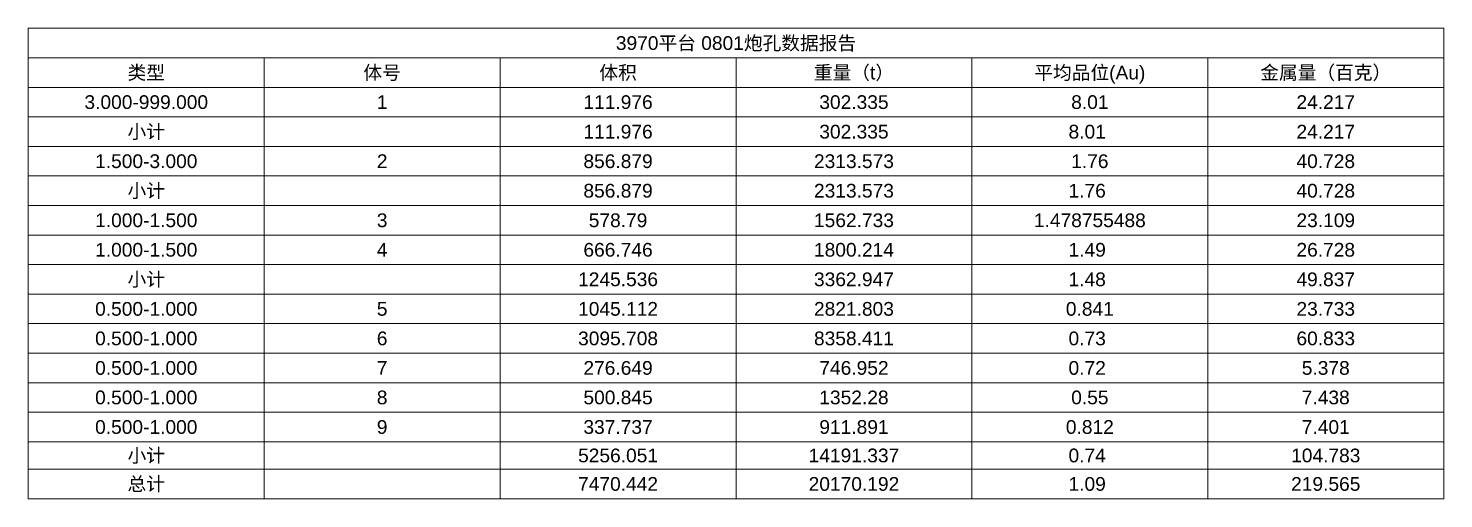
# Model space of a CAD drawing. Header units: inches. Extents: x 470033 to 470145, y 4349683 to 4349762.
# Drawn here: x 470090.9 to 470145.4, y 4349704.9 to 4349723 of the extents above; entities that cross this region are included whole.
import ezdxf
from ezdxf.enums import TextEntityAlignment as Align

# ---------------------------------------------------------------- set-up
doc = ezdxf.new("R2010")
doc.units = ezdxf.units.IN
doc.header["$MEASUREMENT"] = 0
doc.styles.add('3dmine_textStyle_2', font='arial.ttf', dxfattribs={"height": 1})

msp = doc.modelspace()

# ---------------------------------------------------------------- linework, layer by layer
at = {"color": 7, "linetype": 'Continuous', "lineweight": 0, "elevation": 3965.168}
for points in [[(470090.886, 4349721.882), (470090.886, 4349723.021), (470145.404, 4349723.021)], [(470090.886, 4349704.889), (470145.404, 4349704.889), (470145.404, 4349723.021)], [(470090.886, 4349720.744), (470090.886, 4349721.882), (470099.972, 4349721.882)], [(470099.972, 4349720.744), (470099.972, 4349721.882), (470109.059, 4349721.882)], [(470109.059, 4349720.744), (470109.059, 4349721.882), (470118.145, 4349721.882)], [(470118.145, 4349720.744), (470118.145, 4349721.882), (470127.231, 4349721.882)], [(470127.231, 4349720.744), (470127.231, 4349721.882), (470136.317, 4349721.882)], [(470136.317, 4349720.744), (470136.317, 4349721.882), (470145.404, 4349721.882)], [(470090.886, 4349719.606), (470090.886, 4349720.744), (470099.972, 4349720.744)], [(470099.972, 4349719.606), (470099.972, 4349720.744), (470109.059, 4349720.744)], [(470109.059, 4349719.606), (470109.059, 4349720.744), (470118.145, 4349720.744)], [(470118.145, 4349719.606), (470118.145, 4349720.744), (470127.231, 4349720.744)], [(470127.231, 4349719.606), (470127.231, 4349720.744), (470136.317, 4349720.744)], [(470136.317, 4349719.606), (470136.317, 4349720.744), (470145.404, 4349720.744)], [(470090.886, 4349718.467), (470090.886, 4349719.606), (470099.972, 4349719.606)], [(470099.972, 4349718.467), (470099.972, 4349719.606), (470109.059, 4349719.606)], [(470109.059, 4349718.467), (470109.059, 4349719.606), (470118.145, 4349719.606)], [(470118.145, 4349718.467), (470118.145, 4349719.606), (470127.231, 4349719.606)], [(470127.231, 4349718.467), (470127.231, 4349719.606), (470136.317, 4349719.606)], [(470136.317, 4349718.467), (470136.317, 4349719.606), (470145.404, 4349719.606)], [(470090.886, 4349717.329), (470090.886, 4349718.467), (470099.972, 4349718.467)], [(470099.972, 4349717.329), (470099.972, 4349718.467), (470109.059, 4349718.467)], [(470109.059, 4349717.329), (470109.059, 4349718.467), (470118.145, 4349718.467)], [(470118.145, 4349717.329), (470118.145, 4349718.467), (470127.231, 4349718.467)], [(470127.231, 4349717.329), (470127.231, 4349718.467), (470136.317, 4349718.467)], [(470136.317, 4349717.329), (470136.317, 4349718.467), (470145.404, 4349718.467)], [(470090.886, 4349716.191), (470090.886, 4349717.329), (470099.972, 4349717.329)], [(470099.972, 4349716.191), (470099.972, 4349717.329), (470109.059, 4349717.329)], [(470109.059, 4349716.191), (470109.059, 4349717.329), (470118.145, 4349717.329)], [(470118.145, 4349716.191), (470118.145, 4349717.329), (470127.231, 4349717.329)], [(470127.231, 4349716.191), (470127.231, 4349717.329), (470136.317, 4349717.329)], [(470136.317, 4349716.191), (470136.317, 4349717.329), (470145.404, 4349717.329)], [(470090.886, 4349715.052), (470090.886, 4349716.191), (470099.972, 4349716.191)], [(470099.972, 4349715.052), (470099.972, 4349716.191), (470109.059, 4349716.191)], [(470109.059, 4349715.052), (470109.059, 4349716.191), (470118.145, 4349716.191)], [(470118.145, 4349715.052), (470118.145, 4349716.191), (470127.231, 4349716.191)], [(470127.231, 4349715.052), (470127.231, 4349716.191), (470136.317, 4349716.191)], [(470136.317, 4349715.052), (470136.317, 4349716.191), (470145.404, 4349716.191)], [(470090.886, 4349713.914), (470090.886, 4349715.052), (470099.972, 4349715.052)], [(470099.972, 4349713.914), (470099.972, 4349715.052), (470109.059, 4349715.052)], [(470109.059, 4349713.914), (470109.059, 4349715.052), (470118.145, 4349715.052)], [(470118.145, 4349713.914), (470118.145, 4349715.052), (470127.231, 4349715.052)], [(470127.231, 4349713.914), (470127.231, 4349715.052), (470136.317, 4349715.052)], [(470136.317, 4349713.914), (470136.317, 4349715.052), (470145.404, 4349715.052)], [(470090.886, 4349712.776), (470090.886, 4349713.914), (470099.972, 4349713.914)], [(470099.972, 4349712.776), (470099.972, 4349713.914), (470109.059, 4349713.914)], [(470109.059, 4349712.776), (470109.059, 4349713.914), (470118.145, 4349713.914)], [(470118.145, 4349712.776), (470118.145, 4349713.914), (470127.231, 4349713.914)], [(470127.231, 4349712.776), (470127.231, 4349713.914), (470136.317, 4349713.914)], [(470136.317, 4349712.776), (470136.317, 4349713.914), (470145.404, 4349713.914)], [(470090.886, 4349711.637), (470090.886, 4349712.776), (470099.972, 4349712.776)], [(470099.972, 4349711.637), (470099.972, 4349712.776), (470109.059, 4349712.776)], [(470109.059, 4349711.637), (470109.059, 4349712.776), (470118.145, 4349712.776)], [(470118.145, 4349711.637), (470118.145, 4349712.776), (470127.231, 4349712.776)], [(470127.231, 4349711.637), (470127.231, 4349712.776), (470136.317, 4349712.776)], [(470136.317, 4349711.637), (470136.317, 4349712.776), (470145.404, 4349712.776)], [(470090.886, 4349710.499), (470090.886, 4349711.637), (470099.972, 4349711.637)], [(470099.972, 4349710.499), (470099.972, 4349711.637), (470109.059, 4349711.637)], [(470109.059, 4349710.499), (470109.059, 4349711.637), (470118.145, 4349711.637)], [(470118.145, 4349710.499), (470118.145, 4349711.637), (470127.231, 4349711.637)], [(470127.231, 4349710.499), (470127.231, 4349711.637), (470136.317, 4349711.637)], [(470136.317, 4349710.499), (470136.317, 4349711.637), (470145.404, 4349711.637)], [(470090.886, 4349709.361), (470090.886, 4349710.499), (470099.972, 4349710.499)], [(470099.972, 4349709.361), (470099.972, 4349710.499), (470109.059, 4349710.499)], [(470109.059, 4349709.361), (470109.059, 4349710.499), (470118.145, 4349710.499)], [(470118.145, 4349709.361), (470118.145, 4349710.499), (470127.231, 4349710.499)], [(470127.231, 4349709.361), (470127.231, 4349710.499), (470136.317, 4349710.499)], [(470136.317, 4349709.361), (470136.317, 4349710.499), (470145.404, 4349710.499)], [(470090.886, 4349708.222), (470090.886, 4349709.361), (470099.972, 4349709.361)], [(470099.972, 4349708.222), (470099.972, 4349709.361), (470109.059, 4349709.361)], [(470109.059, 4349708.222), (470109.059, 4349709.361), (470118.145, 4349709.361)], [(470118.145, 4349708.222), (470118.145, 4349709.361), (470127.231, 4349709.361)], [(470127.231, 4349708.222), (470127.231, 4349709.361), (470136.317, 4349709.361)], [(470136.317, 4349708.222), (470136.317, 4349709.361), (470145.404, 4349709.361)], [(470090.886, 4349707.084), (470090.886, 4349708.222), (470099.972, 4349708.222)], [(470099.972, 4349707.084), (470099.972, 4349708.222), (470109.059, 4349708.222)], [(470109.059, 4349707.084), (470109.059, 4349708.222), (470118.145, 4349708.222)], [(470118.145, 4349707.084), (470118.145, 4349708.222), (470127.231, 4349708.222)], [(470127.231, 4349707.084), (470127.231, 4349708.222), (470136.317, 4349708.222)], [(470136.317, 4349707.084), (470136.317, 4349708.222), (470145.404, 4349708.222)], [(470090.886, 4349706.027), (470090.886, 4349707.084), (470099.972, 4349707.084)], [(470099.972, 4349706.027), (470099.972, 4349707.084), (470109.059, 4349707.084)], [(470109.059, 4349706.027), (470109.059, 4349707.084), (470118.145, 4349707.084)], [(470118.145, 4349706.027), (470118.145, 4349707.084), (470127.231, 4349707.084)], [(470127.231, 4349706.027), (470127.231, 4349707.084), (470136.317, 4349707.084)], [(470136.317, 4349706.027), (470136.317, 4349707.084), (470145.404, 4349707.084)], [(470090.886, 4349704.889), (470090.886, 4349706.027), (470099.972, 4349706.027)], [(470099.972, 4349704.889), (470099.972, 4349706.027), (470109.059, 4349706.027)], [(470109.059, 4349704.889), (470109.059, 4349706.027), (470118.145, 4349706.027)], [(470118.145, 4349704.889), (470118.145, 4349706.027), (470127.231, 4349706.027)], [(470127.231, 4349704.889), (470127.231, 4349706.027), (470136.317, 4349706.027)], [(470136.317, 4349704.889), (470136.317, 4349706.027), (470145.404, 4349706.027)]]:
    msp.add_lwpolyline(points, dxfattribs=at)

# ---------------------------------------------------------------- texts
at = {"color": 7, "linetype": 'Continuous', "lineweight": 0, "style": '3dmine_textStyle_2'}
for s, height, p in [('3970平台 0801炮孔数据报告', 0.52851, (470118.145, 4349722.451, 3965.168)), ('类型', 0.5285, (470095.429, 4349721.313, 3965.168)), ('体号', 0.5285, (470104.515, 4349721.313, 3965.168)), ('体积', 0.5285, (470113.602, 4349721.313, 3965.168)), ('重量（t）', 0.5285, (470122.688, 4349721.313, 3965.168)), ('平均品位(Au)', 0.5285, (470131.774, 4349721.313, 3965.168)), ('金属量（百克）', 0.5285, (470140.861, 4349721.313, 3965.168)), ('3.000-999.000', 0.52851, (470095.429, 4349720.175, 3965.168)), ('1', 0.529, (470104.515, 4349720.175, 3965.168)), ('111.976', 0.5285, (470113.602, 4349720.175, 3965.168)), ('302.335', 0.5285, (470122.688, 4349720.175, 3965.168)), ('8.01', 0.5285, (470131.774, 4349720.175, 3965.168)), ('24.217', 0.5285, (470140.861, 4349720.175, 3965.168)), ('小计', 0.5285, (470095.429, 4349719.036, 3965.168)), ('111.976', 0.5285, (470113.602, 4349719.036, 3965.168)), ('302.335', 0.5285, (470122.688, 4349719.036, 3965.168)), ('8.01 ', 0.5285, (470131.774, 4349719.036, 3965.168)), ('24.217', 0.5285, (470140.861, 4349719.036, 3965.168)), ('1.500-3.000', 0.52851, (470095.429, 4349717.898, 3965.168)), ('2', 0.529, (470104.515, 4349717.898, 3965.168)), ('856.879', 0.5285, (470113.602, 4349717.898, 3965.168)), ('2313.573', 0.5285, (470122.688, 4349717.898, 3965.168)), ('1.76', 0.5285, (470131.774, 4349717.898, 3965.168)), ('40.728', 0.5285, (470140.861, 4349717.898, 3965.168)), ('小计', 0.5285, (470095.429, 4349716.76, 3965.168)), ('856.879', 0.5285, (470113.602, 4349716.76, 3965.168)), ('2313.573', 0.5285, (470122.688, 4349716.76, 3965.168)), ('1.76 ', 0.5285, (470131.774, 4349716.76, 3965.168)), ('40.728', 0.5285, (470140.861, 4349716.76, 3965.168)), ('1.000-1.500', 0.52851, (470095.429, 4349715.621, 3965.168)), ('3', 0.529, (470104.515, 4349715.621, 3965.168)), ('578.79', 0.5285, (470113.602, 4349715.621, 3965.168)), ('1562.733', 0.5285, (470122.688, 4349715.621, 3965.168)), ('1.478755488', 0.52851, (470131.774, 4349715.621, 3965.168)), ('23.109', 0.5285, (470140.861, 4349715.621, 3965.168)), ('1.000-1.500', 0.52851, (470095.429, 4349714.483, 3965.168)), ('4', 0.529, (470104.515, 4349714.483, 3965.168)), ('666.746', 0.5285, (470113.602, 4349714.483, 3965.168)), ('1800.214', 0.5285, (470122.688, 4349714.483, 3965.168)), ('1.49 ', 0.5285, (470131.774, 4349714.483, 3965.168)), ('26.728', 0.5285, (470140.861, 4349714.483, 3965.168)), ('小计', 0.5285, (470095.429, 4349713.345, 3965.168)), ('1245.536', 0.5285, (470113.602, 4349713.345, 3965.168)), ('3362.947', 0.5285, (470122.688, 4349713.345, 3965.168)), ('1.48 ', 0.5285, (470131.774, 4349713.345, 3965.168)), ('49.837', 0.5285, (470140.861, 4349713.345, 3965.168)), ('0.500-1.000', 0.52851, (470095.429, 4349712.206, 3965.168)), ('5', 0.529, (470104.515, 4349712.206, 3965.168)), ('1045.112', 0.5285, (470113.602, 4349712.206, 3965.168)), ('2821.803', 0.5285, (470122.688, 4349712.206, 3965.168)), ('0.841', 0.5285, (470131.774, 4349712.206, 3965.168)), ('23.733', 0.5285, (470140.861, 4349712.206, 3965.168)), ('0.500-1.000', 0.52851, (470095.429, 4349711.068, 3965.168)), ('6', 0.529, (470104.515, 4349711.068, 3965.168)), ('3095.708', 0.5285, (470113.602, 4349711.068, 3965.168)), ('8358.411', 0.5285, (470122.688, 4349711.068, 3965.168)), ('0.73 ', 0.5285, (470131.774, 4349711.068, 3965.168)), ('60.833', 0.5285, (470140.861, 4349711.068, 3965.168)), ('0.500-1.000', 0.52851, (470095.429, 4349709.93, 3965.168)), ('7', 0.529, (470104.515, 4349709.93, 3965.168)), ('276.649', 0.5285, (470113.602, 4349709.93, 3965.168)), ('746.952', 0.5285, (470122.688, 4349709.93, 3965.168)), ('0.72 ', 0.5285, (470131.774, 4349709.93, 3965.168)), ('5.378', 0.5285, (470140.861, 4349709.93, 3965.168)), ('0.500-1.000', 0.52851, (470095.429, 4349708.792, 3965.168)), ('8', 0.529, (470104.515, 4349708.792, 3965.168)), ('500.845', 0.5285, (470113.602, 4349708.792, 3965.168)), ('1352.28', 0.5285, (470122.688, 4349708.792, 3965.168)), ('0.55', 0.5285, (470131.774, 4349708.792, 3965.168)), ('7.438', 0.5285, (470140.861, 4349708.792, 3965.168)), ('0.500-1.000', 0.52851, (470095.429, 4349707.653, 3965.168)), ('9', 0.529, (470104.515, 4349707.653, 3965.168)), ('337.737', 0.5285, (470113.602, 4349707.653, 3965.168)), ('911.891', 0.5285, (470122.688, 4349707.653, 3965.168)), ('0.812', 0.5285, (470131.774, 4349707.653, 3965.168)), ('7.401', 0.5285, (470140.861, 4349707.653, 3965.168)), ('小计', 0.5285, (470095.429, 4349706.556, 3965.168)), ('5256.051', 0.5285, (470113.602, 4349706.556, 3965.168)), ('14191.337', 0.5285, (470122.688, 4349706.556, 3965.168)), ('0.74 ', 0.5285, (470131.774, 4349706.556, 3965.168)), ('104.783', 0.5285, (470140.861, 4349706.556, 3965.168)), ('总计', 0.5285, (470095.429, 4349705.458, 3965.168)), ('7470.442', 0.5285, (470113.602, 4349705.458, 3965.168)), ('20170.192', 0.5285, (470122.688, 4349705.458, 3965.168)), ('1.09 ', 0.5285, (470131.774, 4349705.458, 3965.168)), ('219.565', 0.5285, (470140.861, 4349705.458, 3965.168))]:
    msp.add_text(s, height=height, dxfattribs=at).set_placement(p, align=Align.MIDDLE_CENTER)

doc.saveas('drawing.dxf')
